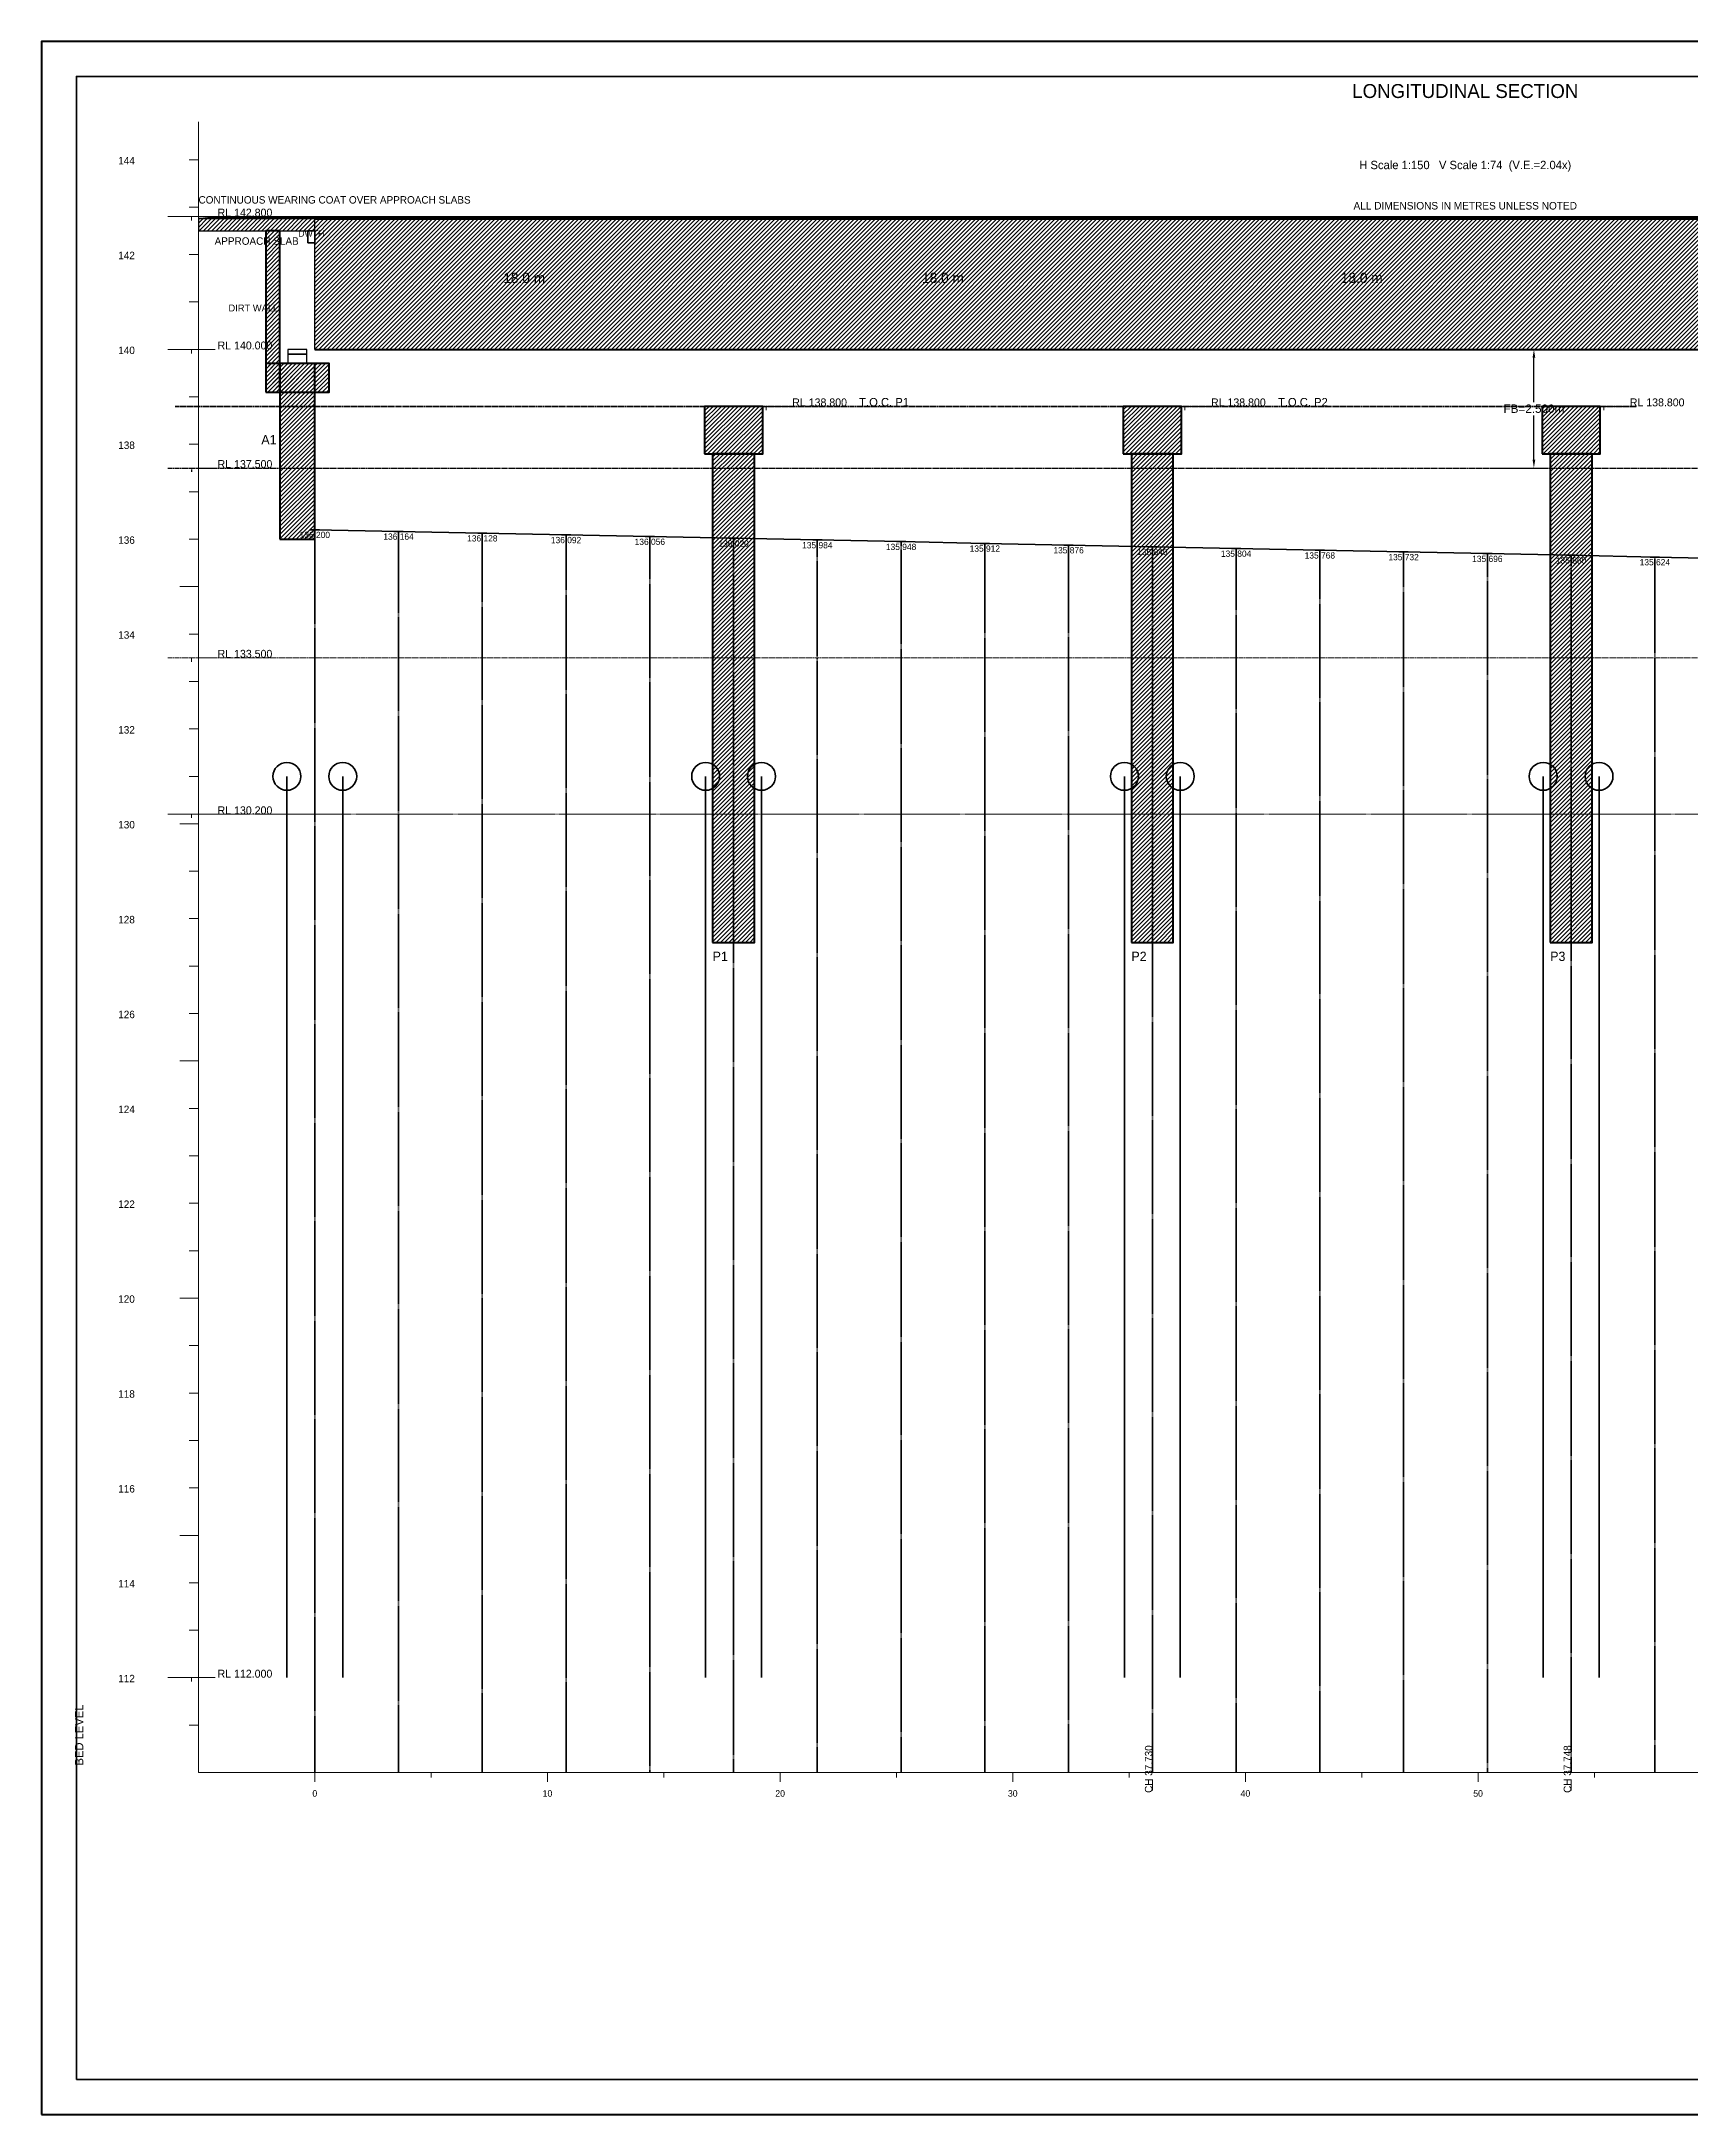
# Model space of a CAD drawing. Header units: metres. Extents: x 0 to 841, y 0 to 594.
# Drawn here: x 0 to 473, y 0 to 594 of the extents above; entities that cross this region are included whole.
import ezdxf
from ezdxf.enums import TextEntityAlignment as Align

# ---------------------------------------------------------------- set-up
doc = ezdxf.new("R2010")
doc.units = ezdxf.units.M
doc.linetypes.add('DASHED', pattern=[0.5, 0.375, -0.125])
doc.linetypes.add('DASHED2', pattern=[0.25, 0.1875, -0.0625])
for name, color, linetype, lineweight in [('ABUT-PROF', 4, 'Continuous', 50), ('BORDER-INNER', 7, 'Continuous', 35), ('BORDER-OUTER', 7, 'Continuous', 70), ('CIVIL-CHAINAGE', 7, 'Continuous', 18), ('CIVIL-GROUND', 3, 'Continuous', 35), ('CIVIL-HFL', 5, 'DASHED', 25), ('CIVIL-LWL', 4, 'DASHED', 18), ('CIVIL-ROAD', 7, 'Continuous', 25), ('CIVIL-SCOUR', 1, 'DASHED2', 18), ('DIM-CHAINAGE', 3, 'Continuous', 18), ('DIM-LEVEL', 3, 'Continuous', 18), ('DIM-LINEAR', 3, 'Continuous', 18), ('FOUND-PILE', 4, 'Continuous', 35), ('STRUC-HATCHING', 8, 'Continuous', 18), ('STRUC-SECTION', 2, 'Continuous', 35), ('SUB-ABUT', 3, 'Continuous', 35), ('SUB-BEARING', 5, 'Continuous', 25), ('SUB-DIRT-WALL', 3, 'Continuous', 35), ('SUB-PIER', 2, 'Continuous', 35), ('SUPER-DECK', 2, 'Continuous', 50), ('SUPER-WEARING', 8, 'Continuous', 25), ('TEXT-GENERAL', 7, 'Continuous', 18), ('TEXT-HEADER', 7, 'Continuous', 25), ('TEXT-LEVEL', 5, 'Continuous', 18), ('TEXT-SPEC', 7, 'Continuous', 13)]:
    doc.layers.add(name, color=color, linetype=linetype, lineweight=lineweight)
doc.styles.add('BRIDGE_STD', font='Arial.ttf')
doc.dimstyles.new('pmb100', dxfattribs={"dimtxt": 2.5, "dimasz": 0.9375, "dimexe": 2.5, "dimexo": 2.5, "dimtad": 0, "dimtih": 1, "dimdec": 0, "dimtxsty": 'BRIDGE_STD', "dimcen": 2.5, "dimazin": 3, "dimtfac": 1, "dimtmove": 0, "dimatfit": 3})

msp = doc.modelspace()

# ---------------------------------------------------------------- hatches: boundary and pattern name
at = {"layer": 'STRUC-HATCHING'}
h = msp.add_hatch(dxfattribs=at)
h.set_pattern_fill('ANSI31', scale=0.266667)
h.paths.add_polyline_path([(45, 539.74), (78.33, 539.74), (78.33, 543.14), (45, 543.14)])
h = msp.add_hatch(dxfattribs=at)
h.set_pattern_fill('ANSI31', scale=0.2666667)
h.paths.add_polyline_path([(78.33, 505.76), (558.33, 505.76), (558.33, 543.14), (78.33, 543.14)])
h = msp.add_hatch(dxfattribs=at)
h.set_pattern_fill('ANSI31', scale=0.266667)
h.paths.add_polyline_path([(64.26, 493.53), (68.33, 493.53), (68.33, 539.74), (64.26, 539.74)])
h = msp.add_hatch(dxfattribs=at)
h.set_pattern_fill('ANSI31', scale=0.266667)
h.paths.add_polyline_path([(64.26, 493.53), (82.41, 493.53), (82.41, 501.68), (64.26, 501.68)])
h = msp.add_hatch(dxfattribs=at)
h.set_pattern_fill('ANSI31', scale=0.266667)
h.paths.add_polyline_path([(68.33, 451.39), (78.33, 451.39), (78.33, 501.68), (68.33, 501.68)])
h = msp.add_hatch(dxfattribs=at)
h.set_pattern_fill('ANSI31', scale=0.266667)
h.paths.add_polyline_path([(190, 475.86), (206.67, 475.86), (206.67, 489.45), (190, 489.45)])
h = msp.add_hatch(dxfattribs=at)
h.set_pattern_fill('ANSI31', scale=0.266667)
h.paths.add_polyline_path([(310, 475.86), (326.67, 475.86), (326.67, 489.45), (310, 489.45)])
h = msp.add_hatch(dxfattribs=at)
h.set_pattern_fill('ANSI31', scale=0.266667)
h.paths.add_polyline_path([(430, 475.86), (446.67, 475.86), (446.67, 489.45), (430, 489.45)])
h = msp.add_hatch(dxfattribs=at)
h.set_pattern_fill('ANSI31', scale=0.266667)
h.paths.add_polyline_path([(192.33, 335.86), (204.33, 335.86), (204.33, 475.86), (192.33, 475.86)])
h = msp.add_hatch(dxfattribs=at)
h.set_pattern_fill('ANSI31', scale=0.266667)
h.paths.add_polyline_path([(312.33, 335.86), (324.33, 335.86), (324.33, 475.86), (312.33, 475.86)])
h = msp.add_hatch(dxfattribs=at)
h.set_pattern_fill('ANSI31', scale=0.266667)
h.paths.add_polyline_path([(432.33, 335.86), (444.33, 335.86), (444.33, 475.86), (432.33, 475.86)])
at = {"layer": 'SUPER-WEARING'}
h = msp.add_hatch(dxfattribs=at)
h.set_pattern_fill('SOLID')
h.paths.add_polyline_path([(45, 543.82), (591.67, 543.82), (585, 543.14), (51.67, 543.14)])

# ---------------------------------------------------------------- linework, layer by layer
at = {"layer": 'ABUT-PROF', "lineweight": 35}
msp.add_lwpolyline([(76.33, 536.34), (78.33, 536.34), (78.33, 539.74), (76.33, 539.74), (76.33, 536.34)], dxfattribs=at)
at = {"layer": 'BORDER-INNER'}
msp.add_lwpolyline([(10, 10), (831, 10), (831, 584), (10, 584), (10, 10)], dxfattribs=at)
at = {"layer": 'BORDER-OUTER'}
msp.add_lwpolyline([(0, 0), (841, 0), (841, 594), (0, 594), (0, 0)], dxfattribs=at)
at = {"layer": 'CIVIL-CHAINAGE'}
for p, q in [((45, 98), (558.33, 98)), ((78.33, 98), (78.33, 95.33)), ((111.67, 98), (111.67, 96.53)), ((145, 98), (145, 95.33)), ((178.33, 98), (178.33, 96.53)), ((211.67, 98), (211.67, 95.33)), ((245, 98), (245, 96.53)), ((278.33, 98), (278.33, 95.33)), ((311.67, 98), (311.67, 96.53)), ((318.33, 96), (318.33, 92.8)), ((345, 98), (345, 95.33)), ((378.33, 98), (378.33, 96.53)), ((411.67, 98), (411.67, 95.33)), ((438.33, 96), (438.33, 92.8)), ((445, 98), (445, 96.53))]:
    msp.add_line(p, q, dxfattribs=at)
at = {"layer": 'CIVIL-GROUND', "color": 3}
for p, q in [((77, 454.11), (79.67, 454.11)), ((101, 453.62), (103.67, 453.62)), ((125, 453.13), (127.67, 453.13)), ((149, 452.64), (151.67, 452.64)), ((173, 452.15), (175.67, 452.15)), ((197, 451.66), (199.67, 451.66)), ((221, 451.17), (223.67, 451.17)), ((245, 450.68), (247.67, 450.68)), ((269, 450.19), (271.67, 450.19)), ((293, 449.71), (295.67, 449.71)), ((317, 449.22), (319.67, 449.22)), ((341, 448.73), (343.67, 448.73)), ((365, 448.24), (367.67, 448.24)), ((389, 447.75), (391.67, 447.75)), ((413, 447.26), (415.67, 447.26)), ((437, 446.77), (439.67, 446.77)), ((461, 446.28), (463.67, 446.28))]:
    msp.add_line(p, q, dxfattribs=at)
at = {"layer": 'CIVIL-GROUND', "color": 8, "linetype": 'DASHED2'}
for p, q in [((78.33, 454.11), (78.33, 98)), ((102.33, 453.62), (102.33, 98)), ((126.33, 453.13), (126.33, 98)), ((150.33, 452.64), (150.33, 98)), ((174.33, 452.15), (174.33, 98)), ((198.33, 451.66), (198.33, 98)), ((222.33, 451.17), (222.33, 98)), ((246.33, 450.68), (246.33, 98)), ((270.33, 450.19), (270.33, 98)), ((294.33, 449.71), (294.33, 98)), ((318.33, 449.22), (318.33, 98)), ((342.33, 448.73), (342.33, 98)), ((366.33, 448.24), (366.33, 98)), ((390.33, 447.75), (390.33, 98)), ((414.33, 447.26), (414.33, 98)), ((438.33, 446.77), (438.33, 98)), ((462.33, 446.28), (462.33, 98))]:
    msp.add_line(p, q, dxfattribs=at)
at = {"layer": 'CIVIL-GROUND', "color": 3}
msp.add_lwpolyline([(78.33, 454.11), (102.33, 453.62), (126.33, 453.13), (150.33, 452.64), (174.33, 452.15), (198.33, 451.66), (222.33, 451.17), (246.33, 450.68), (270.33, 450.19), (294.33, 449.71), (318.33, 449.22), (342.33, 448.73), (366.33, 448.24), (390.33, 447.75), (414.33, 447.26), (438.33, 446.77), (462.33, 446.28), (486.33, 445.79), (510.33, 445.3), (534.33, 444.81), (558.33, 444.32)], dxfattribs=at)
at = {"layer": 'CIVIL-HFL'}
for p, q in [((36.2, 471.78), (49.8, 471.78)), ((43, 471.78), (43, 470.65))]:
    msp.add_line(p, q, dxfattribs=at)
at = {"layer": 'CIVIL-HFL', "color": 5}
msp.add_line((45, 471.78), (558.33, 471.78), dxfattribs=at)
at = {"layer": 'CIVIL-LWL'}
for p, q in [((36.2, 417.41), (49.8, 417.41)), ((43, 417.41), (43, 416.28))]:
    msp.add_line(p, q, dxfattribs=at)
at = {"layer": 'CIVIL-LWL', "color": 4}
msp.add_line((45, 417.41), (558.33, 417.41), dxfattribs=at)
at = {"layer": 'CIVIL-ROAD', "lineweight": 25}
msp.add_lwpolyline([(45, 539.74), (78.33, 539.74), (78.33, 543.14), (45, 543.14), (45, 539.74)], dxfattribs=at)
at = {"layer": 'CIVIL-SCOUR'}
for p, q in [((36.2, 372.56), (49.8, 372.56)), ((43, 372.56), (43, 371.42))]:
    msp.add_line(p, q, dxfattribs=at)
at = {"layer": 'CIVIL-SCOUR', "color": 1}
msp.add_line((45, 372.56), (558.33, 372.56), dxfattribs=at)
at = {"layer": 'DIM-LEVEL'}
for p, q in [((45, 98), (45, 571)), ((42.33, 560.13), (45, 560.13)), ((42.33, 546.53), (45, 546.53)), ((36.2, 543.82), (49.8, 543.82)), ((43, 543.82), (43, 542.68)), ((42.33, 532.94), (45, 532.94)), ((42.33, 519.35), (45, 519.35)), ((36.2, 505.76), (49.8, 505.76)), ((39.67, 505.76), (45, 505.76)), ((43, 505.76), (43, 504.63)), ((42.33, 492.17), (45, 492.17)), ((200.87, 489.45), (214.47, 489.45)), ((207.67, 489.45), (207.67, 488.31)), ((320.87, 489.45), (334.47, 489.45)), ((327.67, 489.45), (327.67, 488.31)), ((440.87, 489.45), (454.47, 489.45)), ((447.67, 489.45), (447.67, 488.31)), ((42.33, 478.57), (45, 478.57)), ((42.33, 464.98), (45, 464.98)), ((42.33, 451.39), (45, 451.39)), ((39.67, 437.8), (45, 437.8)), ((42.33, 424.21), (45, 424.21)), ((42.33, 410.61), (45, 410.61)), ((42.33, 397.02), (45, 397.02)), ((42.33, 383.43), (45, 383.43)), ((39.67, 369.84), (45, 369.84)), ((42.33, 356.25), (45, 356.25)), ((42.33, 342.66), (45, 342.66)), ((42.33, 329.06), (45, 329.06)), ((42.33, 315.47), (45, 315.47)), ((39.67, 301.88), (45, 301.88)), ((42.33, 288.29), (45, 288.29)), ((42.33, 274.7), (45, 274.7)), ((42.33, 261.1), (45, 261.1)), ((42.33, 247.51), (45, 247.51)), ((39.67, 233.92), (45, 233.92)), ((42.33, 220.33), (45, 220.33)), ((42.33, 206.74), (45, 206.74)), ((42.33, 193.14), (45, 193.14)), ((42.33, 179.55), (45, 179.55)), ((39.67, 165.96), (45, 165.96)), ((42.33, 152.37), (45, 152.37)), ((42.33, 138.78), (45, 138.78)), ((36.2, 125.18), (49.8, 125.18)), ((42.33, 125.18), (45, 125.18)), ((43, 125.18), (43, 124.05)), ((42.33, 111.59), (45, 111.59))]:
    msp.add_line(p, q, dxfattribs=at)
at = {"layer": 'FOUND-PILE', "lineweight": 35}
for p, q in [((70.33, 383.43), (70.33, 125.18)), ((86.33, 383.43), (86.33, 125.18)), ((190.33, 383.43), (190.33, 125.18)), ((206.33, 383.43), (206.33, 125.18)), ((310.33, 383.43), (310.33, 125.18)), ((326.33, 383.43), (326.33, 125.18)), ((430.33, 383.43), (430.33, 125.18)), ((446.33, 383.43), (446.33, 125.18))]:
    msp.add_line(p, q, dxfattribs=at)
at = {"layer": 'FOUND-PILE'}
for centre in [(70.33, 383.43), (86.33, 383.43), (190.33, 383.43), (206.33, 383.43), (310.33, 383.43), (326.33, 383.43), (430.33, 383.43), (446.33, 383.43)]:
    msp.add_circle(centre, 4, dxfattribs=at)
at = {"layer": 'STRUC-SECTION', "color": 8, "linetype": 'DASHED'}
for p in [(217, 489.45), (337, 489.45), (457, 489.45)]:
    msp.add_line(p, (38.33, 489.45), dxfattribs=at)
at = {"layer": 'SUB-ABUT', "lineweight": 40}
for points in [[(64.26, 493.53), (82.41, 493.53), (82.41, 501.68), (64.26, 501.68), (64.26, 493.53)], [(68.33, 451.39), (78.33, 451.39), (78.33, 501.68), (68.33, 501.68), (68.33, 451.39)]]:
    msp.add_lwpolyline(points, dxfattribs=at)
at = {"layer": 'SUB-ABUT', "lineweight": 30}
msp.add_lwpolyline([(70.58, 501.68), (76.08, 501.68), (76.08, 504.4), (70.58, 504.4), (70.58, 501.68)], dxfattribs=at)
at = {"layer": 'SUB-BEARING', "lineweight": 30}
msp.add_lwpolyline([(70.58, 504.4), (76.08, 504.4), (76.08, 505.76), (70.58, 505.76), (70.58, 504.4)], dxfattribs=at)
at = {"layer": 'SUB-DIRT-WALL', "lineweight": 40}
msp.add_lwpolyline([(64.26, 493.53), (68.33, 493.53), (68.33, 539.74), (64.26, 539.74), (64.26, 493.53)], dxfattribs=at)
at = {"layer": 'SUB-PIER', "lineweight": 40}
for points in [[(190, 475.86), (206.67, 475.86), (206.67, 489.45), (190, 489.45), (190, 475.86)], [(310, 475.86), (326.67, 475.86), (326.67, 489.45), (310, 489.45), (310, 475.86)], [(430, 475.86), (446.67, 475.86), (446.67, 489.45), (430, 489.45), (430, 475.86)], [(192.33, 335.86), (204.33, 335.86), (204.33, 475.86), (192.33, 475.86), (192.33, 335.86)], [(312.33, 335.86), (324.33, 335.86), (324.33, 475.86), (312.33, 475.86), (312.33, 335.86)], [(432.33, 335.86), (444.33, 335.86), (444.33, 475.86), (432.33, 475.86), (432.33, 335.86)]]:
    msp.add_lwpolyline(points, dxfattribs=at)
at = {"layer": 'SUPER-DECK'}
for p, q in [((78.33, 543.14), (558.33, 543.14)), ((78.33, 505.76), (558.33, 505.76))]:
    msp.add_line(p, q, dxfattribs=at)
at = {"layer": 'SUPER-DECK', "lineweight": 25}
msp.add_line((78.33, 505.76), (78.33, 543.14), dxfattribs=at)
at = {"layer": 'SUPER-WEARING', "lineweight": 25}
msp.add_lwpolyline([(45, 543.82), (591.67, 543.82), (585, 543.14), (51.67, 543.14), (45, 543.82)], dxfattribs=at)

# ---------------------------------------------------------------- texts
at = {"layer": 'DIM-CHAINAGE'}
for s, p in [('CH 37.730', (318.33, 92.16)), ('CH 37.748', (438.33, 92.16))]:
    msp.add_text(s, height=2.133, rotation=90, dxfattribs=at).set_placement(p)
at = {"layer": 'TEXT-GENERAL'}
for p in [(138.33, 524.79), (258.33, 524.79), (378.33, 524.79)]:
    msp.add_text('18.0 m', height=2.933, dxfattribs=at).set_placement(p, align=Align.CENTER)
for s, p in [('A1', (63, 478.57)), ('P1', (192.33, 330.53)), ('P2', (312.33, 330.53)), ('P3', (432.33, 330.53))]:
    msp.add_text(s, height=2.667, dxfattribs=at).set_placement(p)
at = {"layer": 'TEXT-HEADER'}
msp.add_text('LONGITUDINAL SECTION', height=4, dxfattribs=at).set_placement((408, 577.8), align=Align.CENTER)
for s, p in [('T.O.C. P1', (234.33, 489.45)), ('T.O.C. P2', (354.33, 489.45))]:
    msp.add_text(s, height=2.4, dxfattribs=at).set_placement(p)
at = {"layer": 'TEXT-LEVEL'}
for s, height, p in [('144', 2.133, (22, 558.79)), ('RL 142.800', 2.267, (50.48, 543.82)), ('142', 2.133, (22, 531.61)), ('140', 2.133, (22, 504.43)), ('RL 140.000', 2.267, (50.48, 505.76)), ('RL 138.800', 2.267, (215.15, 489.45)), ('RL 138.800', 2.267, (335.15, 489.45)), ('RL 138.800', 2.267, (455.15, 489.45)), ('138', 2.133, (22, 477.24)), ('RL 137.500', 2.267, (50.48, 471.78)), ('136', 2.133, (22, 450.06)), ('134', 2.133, (22, 422.87)), ('RL 133.500', 2.267, (50.48, 417.41)), ('132', 2.133, (22, 395.69)), ('RL 130.200', 2.267, (50.48, 372.56)), ('130', 2.133, (22, 368.51)), ('128', 2.133, (22, 341.32)), ('126', 2.133, (22, 314.14)), ('124', 2.133, (22, 286.95)), ('122', 2.133, (22, 259.77)), ('120', 2.133, (22, 232.59)), ('118', 2.133, (22, 205.4)), ('116', 2.133, (22, 178.22)), ('114', 2.133, (22, 151.03)), ('112', 2.133, (22, 123.85)), ('RL 112.000', 2.267, (50.48, 125.18))]:
    msp.add_text(s, height=height, dxfattribs=at).set_placement(p)
at = {"layer": 'TEXT-LEVEL', "color": 8}
for s, p in [('136.200', (78.33, 451.71)), ('136.164', (102.33, 451.22)), ('136.128', (126.33, 450.73)), ('136.092', (150.33, 450.24)), ('136.056', (174.33, 449.75)), ('136.020', (198.33, 449.26)), ('135.984', (222.33, 448.77)), ('135.948', (246.33, 448.28)), ('135.912', (270.33, 447.79)), ('135.876', (294.33, 447.31)), ('135.840', (318.33, 446.82)), ('135.804', (342.33, 446.33)), ('135.768', (366.33, 445.84)), ('135.732', (390.33, 445.35)), ('135.696', (414.33, 444.86)), ('135.660', (438.33, 444.37)), ('135.624', (462.33, 443.88))]:
    msp.add_text(s, height=1.8, dxfattribs=at).set_placement(p, align=Align.CENTER)
at = {"layer": 'TEXT-LEVEL'}
msp.add_text('BED LEVEL', height=2.4, rotation=90, dxfattribs=at).set_placement((12, 100))
for s, height, p in [('0', 1.87, (78.33, 91.07)), ('10', 1.867, (145, 91.07)), ('20', 1.867, (211.67, 91.07)), ('30', 1.867, (278.33, 91.07)), ('40', 1.867, (345, 91.07)), ('50', 1.867, (411.67, 91.07))]:
    msp.add_text(s, height=height, dxfattribs=at).set_placement(p, align=Align.CENTER)
at = {"layer": 'TEXT-SPEC'}
for s, height, p in [('H Scale 1:150   V Scale 1:74  (V.E.=2.04x)', 2.4, (408, 557.41)), ('APPROACH SLAB', 2.1333, (61.67, 535.74))]:
    msp.add_text(s, height=height, dxfattribs=at).set_placement(p, align=Align.CENTER)
at = {"layer": 'TEXT-SPEC', "color": 8}
msp.add_text('CONTINUOUS WEARING COAT OVER APPROACH SLABS', height=2.1333, dxfattribs=at).set_placement((45, 547.55))
msp.add_text('ALL DIMENSIONS IN METRES UNLESS NOTED', height=2.16, dxfattribs=at).set_placement((408, 545.85), align=Align.CENTER)
at = {"layer": 'TEXT-SPEC', "color": 4}
msp.add_text('DWTH', height=1.867, dxfattribs=at).set_placement((77.33, 538.04), align=Align.CENTER)
at = {"layer": 'TEXT-SPEC'}
msp.add_text('DIRT WALL', height=2, dxfattribs=at).set_placement((53.59, 516.63))

# ---------------------------------------------------------------- dimensions: what is measured, and where the dimension line sits
at = {"layer": 'DIM-LINEAR'}
msp.add_linear_dim(base=(427.67, 471.78), p1=(414.33, 471.78), p2=(414.33, 505.76), angle=90, text='FB=2.500m', dimstyle='pmb100', override={"dimtxt": 2.4, "dimasz": 2.4, "dimgap": 0.96, "dimclrt": 3}, dxfattribs=at).render()

doc.saveas('drawing.dxf')
